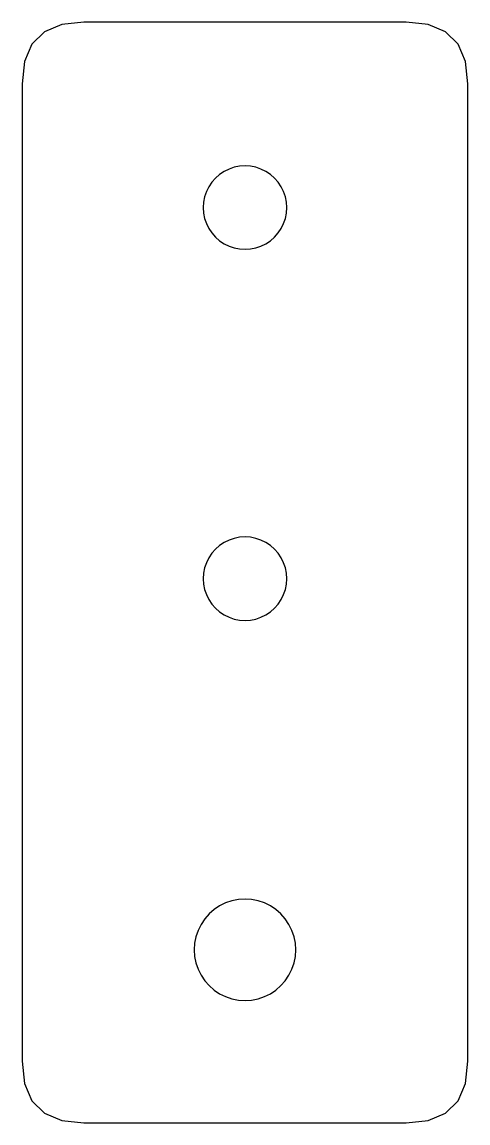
# Model space of a CAD drawing. Header units: millimetres. Extents: x -18 to 18, y -14 to 75.
import ezdxf

# ---------------------------------------------------------------- set-up
doc = ezdxf.new("R2010")
doc.units = ezdxf.units.MM

msp = doc.modelspace()

# ---------------------------------------------------------------- linework, layer by layer
at = {"layer": 'HOLES'}
for points in [[(3.375, 60), (3.3461, 60.4405), (3.26, 60.8735), (3.1181, 61.2916), (2.9228, 61.6875), (2.6776, 62.0546), (2.3865, 62.3865), (2.0546, 62.6776), (1.6875, 62.9228), (1.2916, 63.1181), (0.8735, 63.26), (0.4405, 63.3461), (0, 63.375), (-0.4405, 63.3461), (-0.8735, 63.26), (-1.2916, 63.1181), (-1.6875, 62.9228), (-2.0546, 62.6776), (-2.3865, 62.3865), (-2.6776, 62.0546), (-2.9228, 61.6875), (-3.1181, 61.2916), (-3.26, 60.8735), (-3.3461, 60.4405), (-3.375, 60), (-3.3461, 59.5595), (-3.26, 59.1265), (-3.1181, 58.7084), (-2.9228, 58.3125), (-2.6776, 57.9454), (-2.3865, 57.6135), (-2.0546, 57.3224), (-1.6875, 57.0772), (-1.2916, 56.8819), (-0.8735, 56.74), (-0.4405, 56.6539), (0, 56.625), (0.4405, 56.6539), (0.8735, 56.74), (1.2916, 56.8819), (1.6875, 57.0772), (2.0546, 57.3224), (2.3865, 57.6135), (2.6776, 57.9454), (2.9228, 58.3125), (3.1181, 58.7084), (3.26, 59.1265), (3.3461, 59.5595)], [(3.375, 30), (3.3461, 30.4405), (3.26, 30.8735), (3.1181, 31.2916), (2.9228, 31.6875), (2.6776, 32.0546), (2.3865, 32.3865), (2.0546, 32.6776), (1.6875, 32.9228), (1.2916, 33.1181), (0.8735, 33.26), (0.4405, 33.3461), (0, 33.375), (-0.4405, 33.3461), (-0.8735, 33.26), (-1.2916, 33.1181), (-1.6875, 32.9228), (-2.0546, 32.6776), (-2.3865, 32.3865), (-2.6776, 32.0546), (-2.9228, 31.6875), (-3.1181, 31.2916), (-3.26, 30.8735), (-3.3461, 30.4405), (-3.375, 30), (-3.3461, 29.5595), (-3.26, 29.1265), (-3.1181, 28.7084), (-2.9228, 28.3125), (-2.6776, 27.9454), (-2.3865, 27.6135), (-2.0546, 27.3224), (-1.6875, 27.0772), (-1.2916, 26.8819), (-0.8735, 26.74), (-0.4405, 26.6539), (0, 26.625), (0.4405, 26.6539), (0.8735, 26.74), (1.2916, 26.8819), (1.6875, 27.0772), (2.0546, 27.3224), (2.3865, 27.6135), (2.6776, 27.9454), (2.9228, 28.3125), (3.1181, 28.7084), (3.26, 29.1265), (3.3461, 29.5595)], [(4.1, 0), (4.0649, 0.5352), (3.9603, 1.0612), (3.7879, 1.569), (3.5507, 2.05), (3.2527, 2.4959), (2.8991, 2.8991), (2.4959, 3.2527), (2.05, 3.5507), (1.569, 3.7879), (1.0612, 3.9603), (0.5352, 4.0649), (0, 4.1), (-0.5352, 4.0649), (-1.0612, 3.9603), (-1.569, 3.7879), (-2.05, 3.5507), (-2.4959, 3.2527), (-2.8991, 2.8991), (-3.2527, 2.4959), (-3.5507, 2.05), (-3.7879, 1.569), (-3.9603, 1.0612), (-4.0649, 0.5352), (-4.1, 0), (-4.0649, -0.5352), (-3.9603, -1.0612), (-3.7879, -1.569), (-3.5507, -2.05), (-3.2527, -2.4959), (-2.8991, -2.8991), (-2.4959, -3.2527), (-2.05, -3.5507), (-1.569, -3.7879), (-1.0612, -3.9603), (-0.5352, -4.0649), (0, -4.1), (0.5352, -4.0649), (1.0612, -3.9603), (1.569, -3.7879), (2.05, -3.5507), (2.4959, -3.2527), (2.8991, -2.8991), (3.2527, -2.4959), (3.5507, -2.05), (3.7879, -1.569), (3.9603, -1.0612), (4.0649, -0.5352)]]:
    msp.add_lwpolyline(points, close=True, dxfattribs=at)
at = {"layer": 'OUTLINE'}
msp.add_lwpolyline([(-18, -9), (-17.8, -10.8), (-17.2, -12.2), (-16.2, -13.2), (-14.8, -13.8), (-13, -14), (13, -14), (14.8, -13.8), (16.2, -13.2), (17.2, -12.2), (17.8, -10.8), (18, -9), (18, 70), (17.8, 71.8), (17.2, 73.2), (16.2, 74.2), (14.8, 74.8), (13, 75), (-13, 75), (-14.8, 74.8), (-16.2, 74.2), (-17.2, 73.2), (-17.8, 71.8), (-18, 70)], close=True, dxfattribs=at)

doc.saveas('drawing.dxf')
